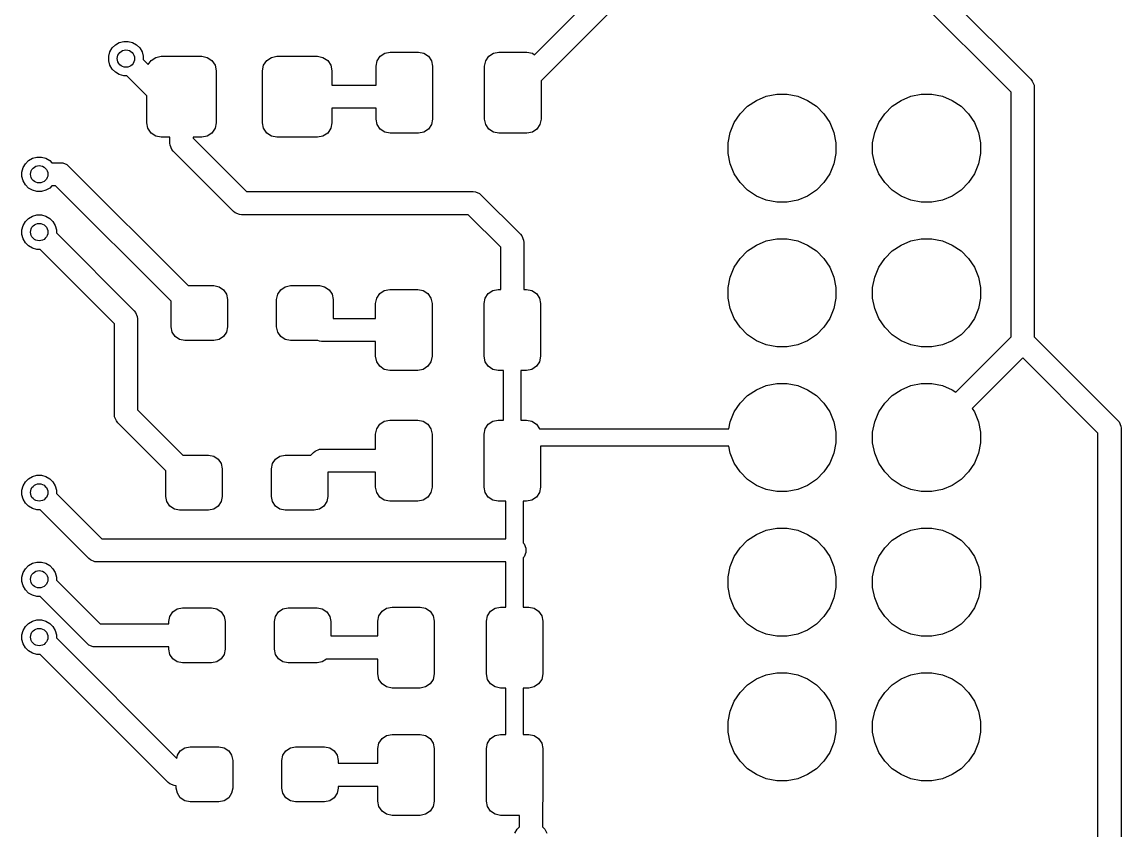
# Model space of a CAD drawing. Header units: inches. Extents: x 1.32 to 5.22, y -7.01 to -1.14.
# Drawn here: x 4.437 to 5.185, y -2.631 to -2.081 of the extents above; entities that cross this region are included whole.
import ezdxf

# ---------------------------------------------------------------- set-up
doc = ezdxf.new("R2010")
doc.units = ezdxf.units.IN
doc.header["$MEASUREMENT"] = 0
doc.layers.add('F.Cu', color=13, linetype='CONTINUOUS', true_color=0xc83434)

msp = doc.modelspace()

# ---------------------------------------------------------------- linework, layer by layer
at = {"layer": 'F.Cu', "linetype": 'CONTINUOUS'}
for p, q in [((5.04494, -2.04168), (5.12368, -2.12042)), ((4.78588, -2.10367), (4.83444, -2.05512)), ((4.85671, -2.05512), (4.79035, -2.12147)), ((5.11024, -2.12925), (5.03611, -2.05512)), ((4.49696, -2.10178), (4.4985, -2.09911)), ((4.4985, -2.09911), (4.50068, -2.09693)), ((4.50068, -2.09693), (4.50335, -2.09539)), ((4.50335, -2.09539), (4.50633, -2.09459)), ((4.50633, -2.09459), (4.50942, -2.09459)), ((4.50942, -2.09459), (4.51239, -2.09539)), ((4.51239, -2.09539), (4.51506, -2.09693)), ((4.51506, -2.09693), (4.51724, -2.09911)), ((4.51724, -2.09911), (4.51879, -2.10178)), ((4.49616, -2.10476), (4.49696, -2.10178)), ((4.49616, -2.10784), (4.49616, -2.10476)), ((4.49696, -2.11082), (4.49616, -2.10784)), ((4.51879, -2.10178), (4.51958, -2.10476)), ((4.51958, -2.10476), (4.51958, -2.10687)), ((4.51958, -2.10687), (4.52308, -2.11037)), ((4.52308, -2.11037), (4.52493, -2.10761)), ((4.52493, -2.10761), (4.52812, -2.10547)), ((4.52812, -2.10547), (4.53189, -2.10472)), ((4.53189, -2.10472), (4.55945, -2.10472)), ((4.55945, -2.10472), (4.56322, -2.10547)), ((4.56322, -2.10547), (4.56641, -2.10761)), ((4.56641, -2.10761), (4.56854, -2.1108)), ((4.60154, -2.1108), (4.60367, -2.10761)), ((4.60367, -2.10761), (4.60686, -2.10547)), ((4.60686, -2.10547), (4.61063, -2.10472)), ((4.61063, -2.10472), (4.63819, -2.10472)), ((4.63819, -2.10472), (4.64196, -2.10547)), ((4.64196, -2.10547), (4.64515, -2.10761)), ((4.64515, -2.10761), (4.64728, -2.1108)), ((4.67815, -2.11156), (4.67888, -2.10789)), ((4.67888, -2.10789), (4.68096, -2.10478)), ((4.68096, -2.10478), (4.68407, -2.1027)), ((4.68407, -2.1027), (4.68775, -2.10197)), ((4.68775, -2.10197), (4.70694, -2.10197)), ((4.70694, -2.10197), (4.71061, -2.1027)), ((4.71061, -2.1027), (4.71372, -2.10478)), ((4.71372, -2.10478), (4.7158, -2.10789)), ((4.7158, -2.10789), (4.71654, -2.11156)), ((4.75197, -2.11156), (4.7527, -2.10789)), ((4.7527, -2.10789), (4.75478, -2.10478)), ((4.75478, -2.10478), (4.75789, -2.1027)), ((4.75789, -2.1027), (4.76156, -2.10197)), ((4.76156, -2.10197), (4.78076, -2.10197)), ((4.78076, -2.10197), (4.78443, -2.1027)), ((4.78443, -2.1027), (4.78588, -2.10367)), ((4.4985, -2.11349), (4.49696, -2.11082)), ((4.50068, -2.11567), (4.4985, -2.11349)), ((4.50335, -2.11721), (4.50068, -2.11567)), ((4.56854, -2.1108), (4.56929, -2.11457)), ((4.56929, -2.11457), (4.56929, -2.15)), ((4.60079, -2.11457), (4.60154, -2.1108)), ((4.60079, -2.15), (4.60079, -2.11457)), ((4.64728, -2.1108), (4.64803, -2.11457)), ((4.64803, -2.11457), (4.64803, -2.12441)), ((4.67815, -2.12441), (4.67815, -2.11156)), ((4.71654, -2.11156), (4.71654, -2.14749)), ((4.75197, -2.14749), (4.75197, -2.11156)), ((4.50633, -2.11801), (4.50335, -2.11721)), ((4.50845, -2.11801), (4.50633, -2.11801)), ((4.52205, -2.13161), (4.50845, -2.11801)), ((4.79035, -2.12147), (4.79035, -2.14749)), ((5.12368, -2.12042), (5.12466, -2.12161)), ((5.12466, -2.12161), (5.12583, -2.12445)), ((4.64803, -2.12441), (4.67815, -2.12441)), ((4.94362, -2.132), (4.95071, -2.13059)), ((4.95071, -2.13059), (4.95795, -2.13059)), ((4.95795, -2.13059), (4.96504, -2.132)), ((5.04204, -2.132), (5.04914, -2.13059)), ((5.04914, -2.13059), (5.05637, -2.13059)), ((5.05637, -2.13059), (5.06347, -2.132)), ((5.11024, -2.29556), (5.11024, -2.12925)), ((5.12583, -2.12445), (5.12598, -2.12598)), ((5.12598, -2.12598), (5.12598, -2.29556)), ((4.52205, -2.15), (4.52205, -2.13161)), ((4.9258, -2.14391), (4.93092, -2.13879)), ((4.93092, -2.13879), (4.93693, -2.13477)), ((4.93693, -2.13477), (4.94362, -2.132)), ((4.96504, -2.132), (4.97173, -2.13477)), ((4.97173, -2.13477), (4.97775, -2.13879)), ((4.97775, -2.13879), (4.98286, -2.14391)), ((5.02422, -2.14391), (5.02934, -2.13879)), ((5.02934, -2.13879), (5.03536, -2.13477)), ((5.03536, -2.13477), (5.04204, -2.132)), ((5.06347, -2.132), (5.07015, -2.13477)), ((5.07015, -2.13477), (5.07617, -2.13879)), ((5.07617, -2.13879), (5.08129, -2.14391)), ((4.67815, -2.14016), (4.64803, -2.14016)), ((4.64803, -2.14016), (4.64803, -2.15)), ((4.67815, -2.14749), (4.67815, -2.14016)), ((4.92178, -2.14992), (4.9258, -2.14391)), ((4.98286, -2.14391), (4.98688, -2.14992)), ((5.0202, -2.14992), (5.02422, -2.14391)), ((5.08129, -2.14391), (5.08531, -2.14992)), ((4.5228, -2.15377), (4.52205, -2.15)), ((4.52493, -2.15696), (4.5228, -2.15377)), ((4.56854, -2.15377), (4.56641, -2.15696)), ((4.56929, -2.15), (4.56854, -2.15377)), ((4.60154, -2.15377), (4.60079, -2.15)), ((4.60367, -2.15696), (4.60154, -2.15377)), ((4.64728, -2.15377), (4.64515, -2.15696)), ((4.64803, -2.15), (4.64728, -2.15377)), ((4.67888, -2.15116), (4.67815, -2.14749)), ((4.68096, -2.15428), (4.67888, -2.15116)), ((4.7158, -2.15116), (4.71372, -2.15428)), ((4.71654, -2.14749), (4.7158, -2.15116)), ((4.7527, -2.15116), (4.75197, -2.14749)), ((4.75478, -2.15428), (4.7527, -2.15116)), ((4.78962, -2.15116), (4.78754, -2.15428)), ((4.79035, -2.14749), (4.78962, -2.15116)), ((4.91901, -2.15661), (4.92178, -2.14992)), ((4.98688, -2.14992), (4.98965, -2.15661)), ((5.01744, -2.15661), (5.0202, -2.14992)), ((5.08531, -2.14992), (5.08808, -2.15661)), ((4.52812, -2.15909), (4.52493, -2.15696)), ((4.53189, -2.15984), (4.52812, -2.15909)), ((4.5378, -2.15984), (4.53189, -2.15984)), ((4.5378, -2.16378), (4.5378, -2.15984)), ((4.55945, -2.15984), (4.55354, -2.15984)), ((4.55354, -2.15984), (4.55354, -2.16052)), ((4.55354, -2.16052), (4.58988, -2.19685)), ((4.56322, -2.15909), (4.55945, -2.15984)), ((4.56641, -2.15696), (4.56322, -2.15909)), ((4.60686, -2.15909), (4.60367, -2.15696)), ((4.61063, -2.15984), (4.60686, -2.15909)), ((4.63819, -2.15984), (4.61063, -2.15984)), ((4.64196, -2.15909), (4.63819, -2.15984)), ((4.64515, -2.15696), (4.64196, -2.15909)), ((4.68407, -2.15636), (4.68096, -2.15428)), ((4.68775, -2.15709), (4.68407, -2.15636)), ((4.70694, -2.15709), (4.68775, -2.15709)), ((4.71061, -2.15636), (4.70694, -2.15709)), ((4.71372, -2.15428), (4.71061, -2.15636)), ((4.75789, -2.15636), (4.75478, -2.15428)), ((4.76156, -2.15709), (4.75789, -2.15636)), ((4.78076, -2.15709), (4.76156, -2.15709)), ((4.78443, -2.15636), (4.78076, -2.15709)), ((4.78754, -2.15428), (4.78443, -2.15636)), ((4.9176, -2.16371), (4.91901, -2.15661)), ((4.98965, -2.15661), (4.99106, -2.16371)), ((5.01602, -2.16371), (5.01744, -2.15661)), ((5.08808, -2.15661), (5.08949, -2.16371)), ((4.53795, -2.16532), (4.5378, -2.16378)), ((4.53912, -2.16815), (4.53795, -2.16532)), ((4.5401, -2.16935), (4.53912, -2.16815)), ((4.9176, -2.17094), (4.9176, -2.16371)), ((4.99106, -2.16371), (4.99106, -2.17094)), ((5.01602, -2.17094), (5.01602, -2.16371)), ((5.08949, -2.16371), (5.08949, -2.17094)), ((4.43945, -2.17785), (4.44163, -2.17567)), ((4.44163, -2.17567), (4.4443, -2.17413)), ((4.4443, -2.17413), (4.44728, -2.17333)), ((4.44728, -2.17333), (4.45036, -2.17333)), ((4.45036, -2.17333), (4.45334, -2.17413)), ((4.45334, -2.17413), (4.45601, -2.17567)), ((4.45601, -2.17567), (4.45751, -2.17717)), ((4.58105, -2.21029), (4.5401, -2.16935)), ((4.91901, -2.17804), (4.9176, -2.17094)), ((4.99106, -2.17094), (4.98965, -2.17804)), ((5.01744, -2.17804), (5.01602, -2.17094)), ((5.08949, -2.17094), (5.08808, -2.17804)), ((4.43711, -2.1835), (4.43791, -2.18052)), ((4.43711, -2.18658), (4.43711, -2.1835)), ((4.43791, -2.18052), (4.43945, -2.17785)), ((4.45751, -2.17717), (4.46329, -2.17717)), ((4.46329, -2.17717), (4.46482, -2.17732)), ((4.46482, -2.17732), (4.46766, -2.17849)), ((4.46766, -2.17849), (4.46886, -2.17947)), ((4.46886, -2.17947), (4.55021, -2.26083)), ((4.92178, -2.18472), (4.91901, -2.17804)), ((4.98965, -2.17804), (4.98688, -2.18472)), ((5.0202, -2.18472), (5.01744, -2.17804)), ((5.08808, -2.17804), (5.08531, -2.18472)), ((4.43791, -2.18956), (4.43711, -2.18658)), ((4.43945, -2.19223), (4.43791, -2.18956)), ((4.9258, -2.19074), (4.92178, -2.18472)), ((4.93092, -2.19585), (4.9258, -2.19074)), ((4.98286, -2.19074), (4.97775, -2.19585)), ((4.98688, -2.18472), (4.98286, -2.19074)), ((5.02422, -2.19074), (5.0202, -2.18472)), ((5.02934, -2.19585), (5.02422, -2.19074)), ((5.08129, -2.19074), (5.07617, -2.19585)), ((5.08531, -2.18472), (5.08129, -2.19074)), ((4.44163, -2.19441), (4.43945, -2.19223)), ((4.4443, -2.19595), (4.44163, -2.19441)), ((4.44728, -2.19675), (4.4443, -2.19595)), ((4.45036, -2.19675), (4.44728, -2.19675)), ((4.45334, -2.19595), (4.45036, -2.19675)), ((4.45601, -2.19441), (4.45334, -2.19595)), ((4.45751, -2.19291), (4.45601, -2.19441)), ((4.46003, -2.19291), (4.45751, -2.19291)), ((4.53858, -2.27147), (4.46003, -2.19291)), ((4.58988, -2.19685), (4.74409, -2.19685)), ((4.74409, -2.19685), (4.74563, -2.197)), ((4.74563, -2.197), (4.74847, -2.19818)), ((4.74847, -2.19818), (4.74966, -2.19916)), ((4.93693, -2.19987), (4.93092, -2.19585)), ((4.97775, -2.19585), (4.97173, -2.19987)), ((5.03536, -2.19987), (5.02934, -2.19585)), ((5.07617, -2.19585), (5.07015, -2.19987)), ((4.74966, -2.19916), (4.77634, -2.22583)), ((4.94362, -2.20264), (4.93693, -2.19987)), ((4.95071, -2.20405), (4.94362, -2.20264)), ((4.95795, -2.20405), (4.95071, -2.20405)), ((4.96504, -2.20264), (4.95795, -2.20405)), ((4.97173, -2.19987), (4.96504, -2.20264)), ((5.04204, -2.20264), (5.03536, -2.19987)), ((5.04914, -2.20405), (5.04204, -2.20264)), ((5.05637, -2.20405), (5.04914, -2.20405)), ((5.06347, -2.20264), (5.05637, -2.20405)), ((5.07015, -2.19987), (5.06347, -2.20264)), ((4.44163, -2.21504), (4.4443, -2.2135)), ((4.4443, -2.2135), (4.44728, -2.2127)), ((4.44728, -2.2127), (4.45036, -2.2127)), ((4.45036, -2.2127), (4.45334, -2.2135)), ((4.45334, -2.2135), (4.45601, -2.21504)), ((4.58224, -2.21127), (4.58105, -2.21029)), ((4.58508, -2.21245), (4.58224, -2.21127)), ((4.58661, -2.2126), (4.58508, -2.21245)), ((4.74083, -2.2126), (4.58661, -2.2126)), ((4.76289, -2.23466), (4.74083, -2.2126)), ((4.43711, -2.22287), (4.43791, -2.21989)), ((4.43791, -2.21989), (4.43945, -2.21722)), ((4.43945, -2.21722), (4.44163, -2.21504)), ((4.45601, -2.21504), (4.45819, -2.21722)), ((4.45819, -2.21722), (4.45973, -2.21989)), ((4.45973, -2.21989), (4.46053, -2.22287)), ((4.43711, -2.22595), (4.43711, -2.22287)), ((4.43791, -2.22893), (4.43711, -2.22595)), ((4.46053, -2.22287), (4.46053, -2.22498)), ((4.46053, -2.22498), (4.51344, -2.2779)), ((4.77634, -2.22583), (4.77731, -2.22702)), ((4.77731, -2.22702), (4.77849, -2.22986)), ((4.43945, -2.2316), (4.43791, -2.22893)), ((4.44163, -2.23378), (4.43945, -2.2316)), ((4.4443, -2.23532), (4.44163, -2.23378)), ((4.44728, -2.23612), (4.4443, -2.23532)), ((4.44939, -2.23612), (4.44728, -2.23612)), ((4.5, -2.28673), (4.44939, -2.23612)), ((4.76289, -2.26339), (4.76289, -2.23466)), ((4.77849, -2.22986), (4.77864, -2.2314)), ((4.77864, -2.2314), (4.77864, -2.26339)), ((4.93092, -2.23722), (4.93693, -2.2332)), ((4.93693, -2.2332), (4.94362, -2.23043)), ((4.94362, -2.23043), (4.95071, -2.22902)), ((4.95071, -2.22902), (4.95795, -2.22902)), ((4.95795, -2.22902), (4.96504, -2.23043)), ((4.96504, -2.23043), (4.97173, -2.2332)), ((4.97173, -2.2332), (4.97775, -2.23722)), ((5.02934, -2.23722), (5.03536, -2.2332)), ((5.03536, -2.2332), (5.04204, -2.23043)), ((5.04204, -2.23043), (5.04914, -2.22902)), ((5.04914, -2.22902), (5.05637, -2.22902)), ((5.05637, -2.22902), (5.06347, -2.23043)), ((5.06347, -2.23043), (5.07015, -2.2332)), ((5.07015, -2.2332), (5.07617, -2.23722)), ((4.92178, -2.24835), (4.9258, -2.24233)), ((4.9258, -2.24233), (4.93092, -2.23722)), ((4.97775, -2.23722), (4.98286, -2.24233)), ((4.98286, -2.24233), (4.98688, -2.24835)), ((5.0202, -2.24835), (5.02422, -2.24233)), ((5.02422, -2.24233), (5.02934, -2.23722)), ((5.07617, -2.23722), (5.08129, -2.24233)), ((5.08129, -2.24233), (5.08531, -2.24835)), ((4.91901, -2.25503), (4.92178, -2.24835)), ((4.98688, -2.24835), (4.98965, -2.25503)), ((5.01744, -2.25503), (5.0202, -2.24835)), ((5.08531, -2.24835), (5.08808, -2.25503)), ((4.9176, -2.26213), (4.91901, -2.25503)), ((4.98965, -2.25503), (4.99106, -2.26213)), ((5.01602, -2.26213), (5.01744, -2.25503)), ((5.08808, -2.25503), (5.08949, -2.26213)), ((4.55021, -2.26083), (4.56762, -2.26083)), ((4.56762, -2.26083), (4.5712, -2.26154)), ((4.5712, -2.26154), (4.57423, -2.26357)), ((4.57423, -2.26357), (4.57626, -2.2666)), ((4.61114, -2.2666), (4.61317, -2.26357)), ((4.61317, -2.26357), (4.61621, -2.26154)), ((4.61621, -2.26154), (4.61978, -2.26083)), ((4.61978, -2.26083), (4.63947, -2.26083)), ((4.63947, -2.26083), (4.64305, -2.26154)), ((4.64305, -2.26154), (4.64608, -2.26357)), ((4.64608, -2.26357), (4.64811, -2.2666)), ((4.67849, -2.26931), (4.68057, -2.2662)), ((4.68057, -2.2662), (4.68368, -2.26412)), ((4.68368, -2.26412), (4.68735, -2.26339)), ((4.68735, -2.26339), (4.70655, -2.26339)), ((4.70655, -2.26339), (4.71022, -2.26412)), ((4.71022, -2.26412), (4.71333, -2.2662)), ((4.71333, -2.2662), (4.71541, -2.26931)), ((4.75231, -2.26931), (4.75439, -2.2662)), ((4.75439, -2.2662), (4.7575, -2.26412)), ((4.7575, -2.26412), (4.76117, -2.26339)), ((4.76117, -2.26339), (4.76289, -2.26339)), ((4.77864, -2.26339), (4.78036, -2.26339)), ((4.78036, -2.26339), (4.78404, -2.26412)), ((4.78404, -2.26412), (4.78715, -2.2662)), ((4.78715, -2.2662), (4.78923, -2.26931)), ((4.9176, -2.26937), (4.9176, -2.26213)), ((4.99106, -2.26213), (4.99106, -2.26937)), ((5.01602, -2.26937), (5.01602, -2.26213)), ((5.08949, -2.26213), (5.08949, -2.26937)), ((4.53858, -2.28888), (4.53858, -2.27147)), ((4.57626, -2.2666), (4.57697, -2.27018)), ((4.57697, -2.27018), (4.57697, -2.28888)), ((4.61043, -2.27018), (4.61114, -2.2666)), ((4.61043, -2.28888), (4.61043, -2.27018)), ((4.64811, -2.2666), (4.64882, -2.27018)), ((4.64882, -2.27018), (4.64882, -2.28307)), ((4.67776, -2.27298), (4.67849, -2.26931)), ((4.67776, -2.28307), (4.67776, -2.27298)), ((4.71541, -2.26931), (4.71614, -2.27298)), ((4.71614, -2.27298), (4.71614, -2.30891)), ((4.75157, -2.27298), (4.75231, -2.26931)), ((4.75157, -2.30891), (4.75157, -2.27298)), ((4.78923, -2.26931), (4.78996, -2.27298)), ((4.78996, -2.27298), (4.78996, -2.30891)), ((4.91901, -2.27646), (4.9176, -2.26937)), ((4.99106, -2.26937), (4.98965, -2.27646)), ((5.01744, -2.27646), (5.01602, -2.26937)), ((5.08949, -2.26937), (5.08808, -2.27646)), ((4.51344, -2.2779), (4.51442, -2.27909)), ((4.51442, -2.27909), (4.5156, -2.28193)), ((4.92178, -2.28315), (4.91901, -2.27646)), ((4.98965, -2.27646), (4.98688, -2.28315)), ((5.0202, -2.28315), (5.01744, -2.27646)), ((5.08808, -2.27646), (5.08531, -2.28315)), ((4.5, -2.34852), (4.5, -2.28673)), ((4.5156, -2.28193), (4.51575, -2.28346)), ((4.51575, -2.28346), (4.51575, -2.34526)), ((4.64882, -2.28307), (4.67776, -2.28307)), ((4.9258, -2.28916), (4.92178, -2.28315)), ((4.98688, -2.28315), (4.98286, -2.28916)), ((5.02422, -2.28916), (5.0202, -2.28315)), ((5.08531, -2.28315), (5.08129, -2.28916)), ((4.53929, -2.29246), (4.53858, -2.28888)), ((4.54132, -2.29549), (4.53929, -2.29246)), ((4.54435, -2.29752), (4.54132, -2.29549)), ((4.57423, -2.29549), (4.5712, -2.29752)), ((4.57626, -2.29246), (4.57423, -2.29549)), ((4.57697, -2.28888), (4.57626, -2.29246)), ((4.61114, -2.29246), (4.61043, -2.28888)), ((4.61317, -2.29549), (4.61114, -2.29246)), ((4.61621, -2.29752), (4.61317, -2.29549)), ((4.93092, -2.29428), (4.9258, -2.28916)), ((4.93693, -2.2983), (4.93092, -2.29428)), ((4.97775, -2.29428), (4.97173, -2.2983)), ((4.98286, -2.28916), (4.97775, -2.29428)), ((5.02934, -2.29428), (5.02422, -2.28916)), ((5.03536, -2.2983), (5.02934, -2.29428)), ((5.07617, -2.29428), (5.07015, -2.2983)), ((5.07256, -2.33323), (5.11024, -2.29556)), ((5.08129, -2.28916), (5.07617, -2.29428)), ((5.12598, -2.29556), (5.18273, -2.35231)), ((4.54793, -2.29823), (4.54435, -2.29752)), ((4.56762, -2.29823), (4.54793, -2.29823)), ((4.5712, -2.29752), (4.56762, -2.29823)), ((4.61978, -2.29823), (4.61621, -2.29752)), ((4.63845, -2.29823), (4.61978, -2.29823)), ((4.63951, -2.29867), (4.63845, -2.29823)), ((4.64104, -2.29882), (4.63951, -2.29867)), ((4.67776, -2.29882), (4.64104, -2.29882)), ((4.67776, -2.30891), (4.67776, -2.29882)), ((4.94362, -2.30107), (4.93693, -2.2983)), ((4.95071, -2.30248), (4.94362, -2.30107)), ((4.95795, -2.30248), (4.95071, -2.30248)), ((4.96504, -2.30107), (4.95795, -2.30248)), ((4.97173, -2.2983), (4.96504, -2.30107)), ((5.04204, -2.30107), (5.03536, -2.2983)), ((5.04914, -2.30248), (5.04204, -2.30107)), ((5.05637, -2.30248), (5.04914, -2.30248)), ((5.06347, -2.30107), (5.05637, -2.30248)), ((5.07015, -2.2983), (5.06347, -2.30107)), ((4.67849, -2.31258), (4.67776, -2.30891)), ((4.71614, -2.30891), (4.71541, -2.31258)), ((4.75231, -2.31258), (4.75157, -2.30891)), ((4.78996, -2.30891), (4.78923, -2.31258)), ((5.11811, -2.30995), (5.0837, -2.34437)), ((5.16929, -2.36114), (5.11811, -2.30995)), ((4.68057, -2.31569), (4.67849, -2.31258)), ((4.68368, -2.31777), (4.68057, -2.31569)), ((4.68735, -2.3185), (4.68368, -2.31777)), ((4.70655, -2.3185), (4.68735, -2.3185)), ((4.71022, -2.31777), (4.70655, -2.3185)), ((4.71333, -2.31569), (4.71022, -2.31777)), ((4.71541, -2.31258), (4.71333, -2.31569)), ((4.75439, -2.31569), (4.75231, -2.31258)), ((4.7575, -2.31777), (4.75439, -2.31569)), ((4.76117, -2.3185), (4.7575, -2.31777)), ((4.76486, -2.3185), (4.76117, -2.3185)), ((4.76486, -2.35236), (4.76486, -2.3185)), ((4.78036, -2.3185), (4.77667, -2.3185)), ((4.77667, -2.3185), (4.77667, -2.35236)), ((4.78404, -2.31777), (4.78036, -2.3185)), ((4.78715, -2.31569), (4.78404, -2.31777)), ((4.78923, -2.31258), (4.78715, -2.31569)), ((4.93092, -2.33564), (4.93693, -2.33162)), ((4.93693, -2.33162), (4.94362, -2.32885)), ((4.94362, -2.32885), (4.95071, -2.32744)), ((4.95071, -2.32744), (4.95795, -2.32744)), ((4.95795, -2.32744), (4.96504, -2.32885)), ((4.96504, -2.32885), (4.97173, -2.33162)), ((4.97173, -2.33162), (4.97775, -2.33564)), ((5.02934, -2.33564), (5.03536, -2.33162)), ((5.03536, -2.33162), (5.04204, -2.32885)), ((5.04204, -2.32885), (5.04914, -2.32744)), ((5.04914, -2.32744), (5.05637, -2.32744)), ((5.05637, -2.32744), (5.06347, -2.32885)), ((5.06347, -2.32885), (5.07015, -2.33162)), ((5.07015, -2.33162), (5.07256, -2.33323)), ((4.92178, -2.34677), (4.9258, -2.34076)), ((4.9258, -2.34076), (4.93092, -2.33564)), ((4.97775, -2.33564), (4.98286, -2.34076)), ((4.98286, -2.34076), (4.98688, -2.34677)), ((5.0202, -2.34677), (5.02422, -2.34076)), ((5.02422, -2.34076), (5.02934, -2.33564)), ((4.51575, -2.34526), (4.54667, -2.37618)), ((4.91901, -2.35346), (4.92178, -2.34677)), ((4.98688, -2.34677), (4.98965, -2.35346)), ((5.01744, -2.35346), (5.0202, -2.34677)), ((5.0837, -2.34437), (5.08531, -2.34677)), ((5.08531, -2.34677), (5.08808, -2.35346)), ((4.50015, -2.35006), (4.5, -2.34852)), ((4.50133, -2.3529), (4.50015, -2.35006)), ((4.50231, -2.35409), (4.50133, -2.3529)), ((4.53504, -2.38682), (4.50231, -2.35409)), ((4.67849, -2.35829), (4.68057, -2.35517)), ((4.68057, -2.35517), (4.68368, -2.35309)), ((4.68368, -2.35309), (4.68735, -2.35236)), ((4.68735, -2.35236), (4.70655, -2.35236)), ((4.70655, -2.35236), (4.71022, -2.35309)), ((4.71022, -2.35309), (4.71333, -2.35517)), ((4.71333, -2.35517), (4.71541, -2.35829)), ((4.75231, -2.35829), (4.75439, -2.35517)), ((4.75439, -2.35517), (4.7575, -2.35309)), ((4.7575, -2.35309), (4.76117, -2.35236)), ((4.76117, -2.35236), (4.76486, -2.35236)), ((4.77667, -2.35236), (4.78036, -2.35236)), ((4.78036, -2.35236), (4.78404, -2.35309)), ((4.78404, -2.35309), (4.78715, -2.35517)), ((4.78715, -2.35517), (4.78922, -2.35827)), ((4.91805, -2.35827), (4.91901, -2.35346)), ((4.98965, -2.35346), (4.99106, -2.36056)), ((5.01602, -2.36056), (5.01744, -2.35346)), ((5.08808, -2.35346), (5.08949, -2.36056)), ((5.18273, -2.35231), (5.18371, -2.3535)), ((5.18371, -2.3535), (5.18489, -2.35634)), ((4.67776, -2.36196), (4.67849, -2.35829)), ((4.67776, -2.37205), (4.67776, -2.36196)), ((4.71541, -2.35829), (4.71614, -2.36196)), ((4.71614, -2.36196), (4.71614, -2.39788)), ((4.75157, -2.36196), (4.75231, -2.35829)), ((4.75157, -2.39788), (4.75157, -2.36196)), ((4.78922, -2.35827), (4.91805, -2.35827)), ((4.99106, -2.36056), (4.99106, -2.36779)), ((5.01602, -2.36779), (5.01602, -2.36056)), ((5.08949, -2.36056), (5.08949, -2.36779)), ((5.16929, -2.71327), (5.16929, -2.36114)), ((5.18489, -2.35634), (5.18504, -2.35787)), ((5.18504, -2.35787), (5.18504, -2.71654)), ((4.91805, -2.37008), (4.78996, -2.37008)), ((4.78996, -2.37008), (4.78996, -2.39788)), ((4.91901, -2.37489), (4.91805, -2.37008)), ((4.99106, -2.36779), (4.98965, -2.37489)), ((5.01744, -2.37489), (5.01602, -2.36779)), ((5.08949, -2.36779), (5.08808, -2.37489)), ((4.54667, -2.37618), (4.56407, -2.37618)), ((4.56407, -2.37618), (4.56765, -2.37689)), ((4.56765, -2.37689), (4.57069, -2.37892)), ((4.60963, -2.37892), (4.61266, -2.37689)), ((4.61266, -2.37689), (4.61624, -2.37618)), ((4.61624, -2.37618), (4.63365, -2.37618)), ((4.63365, -2.37618), (4.63548, -2.37435)), ((4.63548, -2.37435), (4.63667, -2.37337)), ((4.63667, -2.37337), (4.63951, -2.3722)), ((4.63951, -2.3722), (4.64104, -2.37205)), ((4.64104, -2.37205), (4.67776, -2.37205)), ((4.92178, -2.38157), (4.91901, -2.37489)), ((4.98965, -2.37489), (4.98688, -2.38157)), ((5.0202, -2.38157), (5.01744, -2.37489)), ((5.08808, -2.37489), (5.08531, -2.38157)), ((4.57069, -2.37892), (4.57271, -2.38195)), ((4.57271, -2.38195), (4.57343, -2.38553)), ((4.57343, -2.38553), (4.57343, -2.40423)), ((4.60689, -2.38553), (4.6076, -2.38195)), ((4.60689, -2.40423), (4.60689, -2.38553)), ((4.6076, -2.38195), (4.60963, -2.37892)), ((4.9258, -2.38759), (4.92178, -2.38157)), ((4.98688, -2.38157), (4.98286, -2.38759)), ((5.02422, -2.38759), (5.0202, -2.38157)), ((5.08531, -2.38157), (5.08129, -2.38759)), ((4.43945, -2.39438), (4.44163, -2.3922)), ((4.44163, -2.3922), (4.4443, -2.39066)), ((4.4443, -2.39066), (4.44728, -2.38986)), ((4.44728, -2.38986), (4.45036, -2.38986)), ((4.45036, -2.38986), (4.45334, -2.39066)), ((4.45334, -2.39066), (4.45601, -2.3922)), ((4.45601, -2.3922), (4.45819, -2.39438)), ((4.53504, -2.40423), (4.53504, -2.38682)), ((4.67776, -2.3878), (4.64528, -2.3878)), ((4.64528, -2.3878), (4.64528, -2.40423)), ((4.67776, -2.39788), (4.67776, -2.3878)), ((4.93092, -2.3927), (4.9258, -2.38759)), ((4.93693, -2.39672), (4.93092, -2.3927)), ((4.97775, -2.3927), (4.97173, -2.39672)), ((4.98286, -2.38759), (4.97775, -2.3927)), ((5.02934, -2.3927), (5.02422, -2.38759)), ((5.03536, -2.39672), (5.02934, -2.3927)), ((5.07617, -2.3927), (5.07015, -2.39672)), ((5.08129, -2.38759), (5.07617, -2.3927)), ((4.43711, -2.40003), (4.43791, -2.39705)), ((4.43711, -2.40312), (4.43711, -2.40003)), ((4.43791, -2.39705), (4.43945, -2.39438)), ((4.45819, -2.39438), (4.45973, -2.39705)), ((4.45973, -2.39705), (4.46053, -2.40003)), ((4.46053, -2.40003), (4.46053, -2.40215)), ((4.67849, -2.40156), (4.67776, -2.39788)), ((4.71614, -2.39788), (4.71541, -2.40156)), ((4.75231, -2.40156), (4.75157, -2.39788)), ((4.78996, -2.39788), (4.78923, -2.40156)), ((4.94362, -2.39949), (4.93693, -2.39672)), ((4.95071, -2.4009), (4.94362, -2.39949)), ((4.96504, -2.39949), (4.95795, -2.4009)), ((4.97173, -2.39672), (4.96504, -2.39949)), ((5.04204, -2.39949), (5.03536, -2.39672)), ((5.04914, -2.4009), (5.04204, -2.39949)), ((5.06347, -2.39949), (5.05637, -2.4009)), ((5.07015, -2.39672), (5.06347, -2.39949)), ((4.43791, -2.40609), (4.43711, -2.40312)), ((4.43945, -2.40876), (4.43791, -2.40609)), ((4.46053, -2.40215), (4.49145, -2.43307)), ((4.53575, -2.40781), (4.53504, -2.40423)), ((4.53778, -2.41084), (4.53575, -2.40781)), ((4.57271, -2.40781), (4.57069, -2.41084)), ((4.57343, -2.40423), (4.57271, -2.40781)), ((4.6076, -2.40781), (4.60689, -2.40423)), ((4.60963, -2.41084), (4.6076, -2.40781)), ((4.64456, -2.40781), (4.64254, -2.41084)), ((4.64528, -2.40423), (4.64456, -2.40781)), ((4.68057, -2.40467), (4.67849, -2.40156)), ((4.68368, -2.40675), (4.68057, -2.40467)), ((4.68735, -2.40748), (4.68368, -2.40675)), ((4.70655, -2.40748), (4.68735, -2.40748)), ((4.71022, -2.40675), (4.70655, -2.40748)), ((4.71333, -2.40467), (4.71022, -2.40675)), ((4.71541, -2.40156), (4.71333, -2.40467)), ((4.75439, -2.40467), (4.75231, -2.40156)), ((4.7575, -2.40675), (4.75439, -2.40467)), ((4.76117, -2.40748), (4.7575, -2.40675)), ((4.76644, -2.40748), (4.76117, -2.40748)), ((4.76644, -2.43307), (4.76644, -2.40748)), ((4.78036, -2.40748), (4.77825, -2.40748)), ((4.77825, -2.40748), (4.77825, -2.43593)), ((4.78404, -2.40675), (4.78036, -2.40748)), ((4.78715, -2.40467), (4.78404, -2.40675)), ((4.78923, -2.40156), (4.78715, -2.40467)), ((4.95795, -2.4009), (4.95071, -2.4009)), ((5.05637, -2.4009), (5.04914, -2.4009)), ((4.44163, -2.41095), (4.43945, -2.40876)), ((4.4443, -2.41249), (4.44163, -2.41095)), ((4.44728, -2.41328), (4.4443, -2.41249)), ((4.44939, -2.41328), (4.44728, -2.41328)), ((4.48262, -2.44651), (4.44939, -2.41328)), ((4.54081, -2.41287), (4.53778, -2.41084)), ((4.54439, -2.41358), (4.54081, -2.41287)), ((4.56407, -2.41358), (4.54439, -2.41358)), ((4.56765, -2.41287), (4.56407, -2.41358)), ((4.57069, -2.41084), (4.56765, -2.41287)), ((4.61266, -2.41287), (4.60963, -2.41084)), ((4.61624, -2.41358), (4.61266, -2.41287)), ((4.63593, -2.41358), (4.61624, -2.41358)), ((4.6395, -2.41287), (4.63593, -2.41358)), ((4.64254, -2.41084), (4.6395, -2.41287)), ((4.93092, -2.43407), (4.93693, -2.43005)), ((4.93693, -2.43005), (4.94362, -2.42728)), ((4.94362, -2.42728), (4.95071, -2.42587)), ((4.95071, -2.42587), (4.95795, -2.42587)), ((4.95795, -2.42587), (4.96504, -2.42728)), ((4.96504, -2.42728), (4.97173, -2.43005)), ((4.97173, -2.43005), (4.97775, -2.43407)), ((5.02934, -2.43407), (5.03536, -2.43005)), ((5.03536, -2.43005), (5.04204, -2.42728)), ((5.04204, -2.42728), (5.04914, -2.42587)), ((5.04914, -2.42587), (5.05637, -2.42587)), ((5.05637, -2.42587), (5.06347, -2.42728)), ((5.06347, -2.42728), (5.07015, -2.43005)), ((5.07015, -2.43005), (5.07617, -2.43407)), ((4.49145, -2.43307), (4.76644, -2.43307)), ((4.77825, -2.43593), (4.77889, -2.43657)), ((4.77889, -2.43657), (4.78007, -2.43941)), ((4.9258, -2.43918), (4.93092, -2.43407)), ((4.97775, -2.43407), (4.98286, -2.43918)), ((5.02422, -2.43918), (5.02934, -2.43407)), ((5.07617, -2.43407), (5.08129, -2.43918)), ((4.77889, -2.44532), (4.77825, -2.44596)), ((4.78007, -2.44248), (4.77889, -2.44532)), ((4.78007, -2.43941), (4.78007, -2.44248)), ((4.91901, -2.45188), (4.92178, -2.4452)), ((4.92178, -2.4452), (4.9258, -2.43918)), ((4.98286, -2.43918), (4.98688, -2.4452)), ((4.98688, -2.4452), (4.98965, -2.45188)), ((5.01744, -2.45188), (5.0202, -2.4452)), ((5.0202, -2.4452), (5.02422, -2.43918)), ((5.08129, -2.43918), (5.08531, -2.4452)), ((5.08531, -2.4452), (5.08808, -2.45188)), ((4.43945, -2.45344), (4.44163, -2.45126)), ((4.44163, -2.45126), (4.4443, -2.44972)), ((4.4443, -2.44972), (4.44728, -2.44892)), ((4.44728, -2.44892), (4.45036, -2.44892)), ((4.45036, -2.44892), (4.45334, -2.44972)), ((4.45334, -2.44972), (4.45601, -2.45126)), ((4.45601, -2.45126), (4.45819, -2.45344)), ((4.48381, -2.44749), (4.48262, -2.44651)), ((4.48665, -2.44867), (4.48381, -2.44749)), ((4.48819, -2.44882), (4.48665, -2.44867)), ((4.76644, -2.44882), (4.48819, -2.44882)), ((4.76644, -2.47953), (4.76644, -2.44882)), ((4.77825, -2.44596), (4.77825, -2.47953)), ((4.9176, -2.45898), (4.91901, -2.45188)), ((4.98965, -2.45188), (4.99106, -2.45898)), ((5.01602, -2.45898), (5.01744, -2.45188)), ((5.08808, -2.45188), (5.08949, -2.45898)), ((4.43711, -2.45909), (4.43791, -2.45611)), ((4.43711, -2.46217), (4.43711, -2.45909)), ((4.43791, -2.45611), (4.43945, -2.45344)), ((4.45819, -2.45344), (4.45973, -2.45611)), ((4.45973, -2.45611), (4.46053, -2.45909)), ((4.46053, -2.45909), (4.46053, -2.4612)), ((4.9176, -2.46622), (4.9176, -2.45898)), ((4.99106, -2.45898), (4.99106, -2.46622)), ((5.01602, -2.46622), (5.01602, -2.45898)), ((5.08949, -2.45898), (5.08949, -2.46622)), ((4.43791, -2.46515), (4.43711, -2.46217)), ((4.43945, -2.46782), (4.43791, -2.46515)), ((4.44163, -2.47), (4.43945, -2.46782)), ((4.46053, -2.4612), (4.49027, -2.49094)), ((4.91901, -2.47331), (4.9176, -2.46622)), ((4.99106, -2.46622), (4.98965, -2.47331)), ((5.01744, -2.47331), (5.01602, -2.46622)), ((5.08949, -2.46622), (5.08808, -2.47331)), ((4.4443, -2.47154), (4.44163, -2.47)), ((4.44728, -2.47234), (4.4443, -2.47154)), ((4.44939, -2.47234), (4.44728, -2.47234)), ((4.48144, -2.50439), (4.44939, -2.47234)), ((4.92178, -2.48), (4.91901, -2.47331)), ((4.98965, -2.47331), (4.98688, -2.48)), ((5.0202, -2.48), (5.01744, -2.47331)), ((5.08808, -2.47331), (5.08531, -2.48)), ((4.53772, -2.48589), (4.53975, -2.48286)), ((4.53975, -2.48286), (4.54278, -2.48083)), ((4.54278, -2.48083), (4.54636, -2.48012)), ((4.54636, -2.48012), (4.56604, -2.48012)), ((4.56604, -2.48012), (4.56962, -2.48083)), ((4.56962, -2.48083), (4.57266, -2.48286)), ((4.57266, -2.48286), (4.57468, -2.48589)), ((4.60957, -2.48589), (4.6116, -2.48286)), ((4.6116, -2.48286), (4.61463, -2.48083)), ((4.61463, -2.48083), (4.61821, -2.48012)), ((4.61821, -2.48012), (4.63789, -2.48012)), ((4.63789, -2.48012), (4.64147, -2.48083)), ((4.64147, -2.48083), (4.64451, -2.48286)), ((4.64451, -2.48286), (4.64653, -2.48589)), ((4.68006, -2.48545), (4.68214, -2.48234)), ((4.68214, -2.48234), (4.68525, -2.48026)), ((4.68525, -2.48026), (4.68893, -2.47953)), ((4.68893, -2.47953), (4.70812, -2.47953)), ((4.70812, -2.47953), (4.71179, -2.48026)), ((4.71179, -2.48026), (4.71491, -2.48234)), ((4.71491, -2.48234), (4.71699, -2.48545)), ((4.75388, -2.48545), (4.75596, -2.48234)), ((4.75596, -2.48234), (4.75907, -2.48026)), ((4.75907, -2.48026), (4.76275, -2.47953)), ((4.76275, -2.47953), (4.76644, -2.47953)), ((4.77825, -2.47953), (4.78194, -2.47953)), ((4.78194, -2.47953), (4.78561, -2.48026)), ((4.78561, -2.48026), (4.78872, -2.48234)), ((4.78872, -2.48234), (4.7908, -2.48545)), ((4.9258, -2.48601), (4.92178, -2.48)), ((4.98688, -2.48), (4.98286, -2.48601)), ((5.02422, -2.48601), (5.0202, -2.48)), ((5.08531, -2.48), (5.08129, -2.48601)), ((4.44163, -2.49063), (4.4443, -2.48909)), ((4.4443, -2.48909), (4.44728, -2.48829)), ((4.44728, -2.48829), (4.45036, -2.48829)), ((4.45036, -2.48829), (4.45334, -2.48909)), ((4.45334, -2.48909), (4.45601, -2.49063)), ((4.53701, -2.48947), (4.53772, -2.48589)), ((4.53701, -2.49094), (4.53701, -2.48947)), ((4.57468, -2.48589), (4.57539, -2.48947)), ((4.57539, -2.48947), (4.57539, -2.50817)), ((4.60886, -2.48947), (4.60957, -2.48589)), ((4.60886, -2.50817), (4.60886, -2.48947)), ((4.64653, -2.48589), (4.64724, -2.48947)), ((4.64724, -2.48947), (4.64724, -2.49921)), ((4.67933, -2.48912), (4.68006, -2.48545)), ((4.67933, -2.49921), (4.67933, -2.48912)), ((4.71699, -2.48545), (4.71772, -2.48912)), ((4.71772, -2.48912), (4.71772, -2.52505)), ((4.75315, -2.48912), (4.75388, -2.48545)), ((4.75315, -2.52505), (4.75315, -2.48912)), ((4.7908, -2.48545), (4.79154, -2.48912)), ((4.79154, -2.48912), (4.79154, -2.52505)), ((4.93092, -2.49113), (4.9258, -2.48601)), ((4.98286, -2.48601), (4.97775, -2.49113)), ((5.02934, -2.49113), (5.02422, -2.48601)), ((5.08129, -2.48601), (5.07617, -2.49113)), ((4.43711, -2.49846), (4.43791, -2.49548)), ((4.43791, -2.49548), (4.43945, -2.49281)), ((4.43945, -2.49281), (4.44163, -2.49063)), ((4.45601, -2.49063), (4.45819, -2.49281)), ((4.45819, -2.49281), (4.45973, -2.49548)), ((4.45973, -2.49548), (4.46053, -2.49846)), ((4.49027, -2.49094), (4.53701, -2.49094)), ((4.93693, -2.49515), (4.93092, -2.49113)), ((4.94362, -2.49792), (4.93693, -2.49515)), ((4.95071, -2.49933), (4.94362, -2.49792)), ((4.96504, -2.49792), (4.95795, -2.49933)), ((4.97173, -2.49515), (4.96504, -2.49792)), ((4.97775, -2.49113), (4.97173, -2.49515)), ((5.03536, -2.49515), (5.02934, -2.49113)), ((5.04204, -2.49792), (5.03536, -2.49515)), ((5.04914, -2.49933), (5.04204, -2.49792)), ((5.06347, -2.49792), (5.05637, -2.49933)), ((5.07015, -2.49515), (5.06347, -2.49792)), ((5.07617, -2.49113), (5.07015, -2.49515)), ((4.43711, -2.50154), (4.43711, -2.49846)), ((4.43791, -2.50452), (4.43711, -2.50154)), ((4.43945, -2.50719), (4.43791, -2.50452)), ((4.46053, -2.49846), (4.46053, -2.50057)), ((4.46053, -2.50057), (4.54242, -2.58247)), ((4.48263, -2.50537), (4.48144, -2.50439)), ((4.48547, -2.50654), (4.48263, -2.50537)), ((4.64724, -2.49921), (4.67933, -2.49921)), ((4.95795, -2.49933), (4.95071, -2.49933)), ((5.05637, -2.49933), (5.04914, -2.49933)), ((4.44163, -2.50937), (4.43945, -2.50719)), ((4.4443, -2.51091), (4.44163, -2.50937)), ((4.44728, -2.51171), (4.4443, -2.51091)), ((4.44939, -2.51171), (4.44728, -2.51171)), ((4.53656, -2.59887), (4.44939, -2.51171)), ((4.48701, -2.50669), (4.48547, -2.50654)), ((4.53701, -2.50669), (4.48701, -2.50669)), ((4.53701, -2.50817), (4.53701, -2.50669)), ((4.53772, -2.51175), (4.53701, -2.50817)), ((4.53975, -2.51478), (4.53772, -2.51175)), ((4.57468, -2.51175), (4.57266, -2.51478)), ((4.57539, -2.50817), (4.57468, -2.51175)), ((4.60957, -2.51175), (4.60886, -2.50817)), ((4.6116, -2.51478), (4.60957, -2.51175)), ((4.54278, -2.51681), (4.53975, -2.51478)), ((4.54636, -2.51752), (4.54278, -2.51681)), ((4.56604, -2.51752), (4.54636, -2.51752)), ((4.56962, -2.51681), (4.56604, -2.51752)), ((4.57266, -2.51478), (4.56962, -2.51681)), ((4.61463, -2.51681), (4.6116, -2.51478)), ((4.61821, -2.51752), (4.61463, -2.51681)), ((4.63789, -2.51752), (4.61821, -2.51752)), ((4.64147, -2.51681), (4.63789, -2.51752)), ((4.64424, -2.51496), (4.64147, -2.51681)), ((4.67933, -2.51496), (4.64424, -2.51496)), ((4.67933, -2.52505), (4.67933, -2.51496)), ((4.68006, -2.52872), (4.67933, -2.52505)), ((4.71772, -2.52505), (4.71699, -2.52872)), ((4.75388, -2.52872), (4.75315, -2.52505)), ((4.79154, -2.52505), (4.7908, -2.52872)), ((4.93693, -2.52847), (4.94362, -2.5257)), ((4.94362, -2.5257), (4.95071, -2.52429)), ((4.95071, -2.52429), (4.95795, -2.52429)), ((4.95795, -2.52429), (4.96504, -2.5257)), ((4.96504, -2.5257), (4.97173, -2.52847)), ((5.03536, -2.52847), (5.04204, -2.5257)), ((5.04204, -2.5257), (5.04914, -2.52429)), ((5.04914, -2.52429), (5.05637, -2.52429)), ((5.05637, -2.52429), (5.06347, -2.5257)), ((5.06347, -2.5257), (5.07015, -2.52847)), ((4.68214, -2.53183), (4.68006, -2.52872)), ((4.68525, -2.53392), (4.68214, -2.53183)), ((4.68893, -2.53465), (4.68525, -2.53392)), ((4.70812, -2.53465), (4.68893, -2.53465)), ((4.71179, -2.53392), (4.70812, -2.53465)), ((4.71491, -2.53183), (4.71179, -2.53392)), ((4.71699, -2.52872), (4.71491, -2.53183)), ((4.75596, -2.53183), (4.75388, -2.52872)), ((4.75907, -2.53392), (4.75596, -2.53183)), ((4.76275, -2.53465), (4.75907, -2.53392)), ((4.76644, -2.53465), (4.76275, -2.53465)), ((4.76644, -2.56614), (4.76644, -2.53465)), ((4.78194, -2.53465), (4.77825, -2.53465)), ((4.77825, -2.53465), (4.77825, -2.56614)), ((4.78561, -2.53392), (4.78194, -2.53465)), ((4.78872, -2.53183), (4.78561, -2.53392)), ((4.7908, -2.52872), (4.78872, -2.53183)), ((4.9258, -2.53761), (4.93092, -2.53249)), ((4.93092, -2.53249), (4.93693, -2.52847)), ((4.97173, -2.52847), (4.97775, -2.53249)), ((4.97775, -2.53249), (4.98286, -2.53761)), ((5.02422, -2.53761), (5.02934, -2.53249)), ((5.02934, -2.53249), (5.03536, -2.52847)), ((5.07015, -2.52847), (5.07617, -2.53249)), ((5.07617, -2.53249), (5.08129, -2.53761)), ((4.92178, -2.54362), (4.9258, -2.53761)), ((4.98286, -2.53761), (4.98688, -2.54362)), ((5.0202, -2.54362), (5.02422, -2.53761)), ((5.08129, -2.53761), (5.08531, -2.54362)), ((4.9176, -2.55741), (4.91901, -2.55031)), ((4.91901, -2.55031), (4.92178, -2.54362)), ((4.98688, -2.54362), (4.98965, -2.55031)), ((4.98965, -2.55031), (4.99106, -2.55741)), ((5.01602, -2.55741), (5.01744, -2.55031)), ((5.01744, -2.55031), (5.0202, -2.54362)), ((5.08531, -2.54362), (5.08808, -2.55031)), ((5.08808, -2.55031), (5.08949, -2.55741)), ((4.9176, -2.56464), (4.9176, -2.55741)), ((4.99106, -2.55741), (4.99106, -2.56464)), ((5.01602, -2.56464), (5.01602, -2.55741)), ((5.08949, -2.55741), (5.08949, -2.56464)), ((4.91901, -2.57174), (4.9176, -2.56464)), ((4.99106, -2.56464), (4.98965, -2.57174)), ((5.01744, -2.57174), (5.01602, -2.56464)), ((5.08949, -2.56464), (5.08808, -2.57174)), ((4.67933, -2.57574), (4.68006, -2.57207)), ((4.68006, -2.57207), (4.68214, -2.56895)), ((4.68214, -2.56895), (4.68525, -2.56687)), ((4.68525, -2.56687), (4.68893, -2.56614)), ((4.68893, -2.56614), (4.70812, -2.56614)), ((4.70812, -2.56614), (4.71179, -2.56687)), ((4.71179, -2.56687), (4.71491, -2.56895)), ((4.71491, -2.56895), (4.71699, -2.57207)), ((4.71699, -2.57207), (4.71772, -2.57574)), ((4.75315, -2.57574), (4.75388, -2.57207)), ((4.75388, -2.57207), (4.75596, -2.56895)), ((4.75596, -2.56895), (4.75907, -2.56687)), ((4.75907, -2.56687), (4.76275, -2.56614)), ((4.76275, -2.56614), (4.76644, -2.56614)), ((4.77825, -2.56614), (4.78194, -2.56614)), ((4.78194, -2.56614), (4.78561, -2.56687)), ((4.78561, -2.56687), (4.78872, -2.56895)), ((4.78872, -2.56895), (4.7908, -2.57207)), ((4.7908, -2.57207), (4.79154, -2.57574)), ((4.92178, -2.57842), (4.91901, -2.57174)), ((4.98965, -2.57174), (4.98688, -2.57842)), ((5.0202, -2.57842), (5.01744, -2.57174)), ((5.08808, -2.57174), (5.08531, -2.57842)), ((4.54284, -2.58038), (4.54486, -2.57734)), ((4.54486, -2.57734), (4.5479, -2.57532)), ((4.5479, -2.57532), (4.55148, -2.57461)), ((4.55148, -2.57461), (4.57116, -2.57461)), ((4.57116, -2.57461), (4.57474, -2.57532)), ((4.57474, -2.57532), (4.57777, -2.57734)), ((4.57777, -2.57734), (4.5798, -2.58038)), ((4.61469, -2.58038), (4.61672, -2.57734)), ((4.61672, -2.57734), (4.61975, -2.57532)), ((4.61975, -2.57532), (4.62333, -2.57461)), ((4.62333, -2.57461), (4.64301, -2.57461)), ((4.64301, -2.57461), (4.64659, -2.57532)), ((4.64659, -2.57532), (4.64962, -2.57734)), ((4.64962, -2.57734), (4.65165, -2.58038)), ((4.67933, -2.58583), (4.67933, -2.57574)), ((4.71772, -2.57574), (4.71772, -2.61166)), ((4.75315, -2.61166), (4.75315, -2.57574)), ((4.79154, -2.57574), (4.79154, -2.61166)), ((4.9258, -2.58444), (4.92178, -2.57842)), ((4.98688, -2.57842), (4.98286, -2.58444)), ((5.02422, -2.58444), (5.0202, -2.57842)), ((5.08531, -2.57842), (5.08129, -2.58444)), ((4.54242, -2.58247), (4.54284, -2.58038)), ((4.5798, -2.58038), (4.58051, -2.58396)), ((4.58051, -2.58396), (4.58051, -2.60266)), ((4.61398, -2.58396), (4.61469, -2.58038)), ((4.61398, -2.60266), (4.61398, -2.58396)), ((4.65165, -2.58038), (4.65236, -2.58396)), ((4.65236, -2.58396), (4.65236, -2.58583)), ((4.65236, -2.58583), (4.67933, -2.58583)), ((4.93092, -2.58955), (4.9258, -2.58444)), ((4.98286, -2.58444), (4.97775, -2.58955)), ((5.02934, -2.58955), (5.02422, -2.58444)), ((5.08129, -2.58444), (5.07617, -2.58955)), ((4.93693, -2.59357), (4.93092, -2.58955)), ((4.94362, -2.59634), (4.93693, -2.59357)), ((4.97173, -2.59357), (4.96504, -2.59634)), ((4.97775, -2.58955), (4.97173, -2.59357)), ((5.03536, -2.59357), (5.02934, -2.58955)), ((5.04204, -2.59634), (5.03536, -2.59357)), ((5.07015, -2.59357), (5.06347, -2.59634)), ((5.07617, -2.58955), (5.07015, -2.59357)), ((4.53775, -2.59985), (4.53656, -2.59887)), ((4.54059, -2.60103), (4.53775, -2.59985)), ((4.54213, -2.60118), (4.54059, -2.60103)), ((4.54213, -2.60266), (4.54213, -2.60118)), ((4.54284, -2.60624), (4.54213, -2.60266)), ((4.58051, -2.60266), (4.5798, -2.60624)), ((4.61469, -2.60624), (4.61398, -2.60266)), ((4.65236, -2.60266), (4.65165, -2.60624)), ((4.67933, -2.60157), (4.65236, -2.60157)), ((4.65236, -2.60157), (4.65236, -2.60266)), ((4.67933, -2.61166), (4.67933, -2.60157)), ((4.95071, -2.59776), (4.94362, -2.59634)), ((4.95795, -2.59776), (4.95071, -2.59776)), ((4.96504, -2.59634), (4.95795, -2.59776)), ((5.04914, -2.59776), (5.04204, -2.59634)), ((5.05637, -2.59776), (5.04914, -2.59776)), ((5.06347, -2.59634), (5.05637, -2.59776)), ((4.54486, -2.60927), (4.54284, -2.60624)), ((4.5479, -2.6113), (4.54486, -2.60927)), ((4.57777, -2.60927), (4.57474, -2.6113)), ((4.5798, -2.60624), (4.57777, -2.60927)), ((4.61672, -2.60927), (4.61469, -2.60624)), ((4.61975, -2.6113), (4.61672, -2.60927)), ((4.64962, -2.60927), (4.64659, -2.6113)), ((4.65165, -2.60624), (4.64962, -2.60927)), ((4.55148, -2.61201), (4.5479, -2.6113)), ((4.57116, -2.61201), (4.55148, -2.61201)), ((4.57474, -2.6113), (4.57116, -2.61201)), ((4.62333, -2.61201), (4.61975, -2.6113)), ((4.64301, -2.61201), (4.62333, -2.61201)), ((4.64659, -2.6113), (4.64301, -2.61201)), ((4.68006, -2.61534), (4.67933, -2.61166)), ((4.68214, -2.61845), (4.68006, -2.61534)), ((4.71699, -2.61534), (4.71491, -2.61845)), ((4.71772, -2.61166), (4.71699, -2.61534)), ((4.75388, -2.61534), (4.75315, -2.61166)), ((4.75596, -2.61845), (4.75388, -2.61534)), ((4.79154, -2.61166), (4.79134, -2.61265)), ((4.79134, -2.61265), (4.79134, -2.62911)), ((4.68525, -2.62053), (4.68214, -2.61845)), ((4.68893, -2.62126), (4.68525, -2.62053)), ((4.70812, -2.62126), (4.68893, -2.62126)), ((4.71179, -2.62053), (4.70812, -2.62126)), ((4.71491, -2.61845), (4.71179, -2.62053)), ((4.75907, -2.62053), (4.75596, -2.61845)), ((4.76275, -2.62126), (4.75907, -2.62053)), ((4.77559, -2.62126), (4.76275, -2.62126)), ((4.77559, -2.62911), (4.77559, -2.62126)), ((4.77255, -2.63328), (4.77409, -2.63061)), ((4.77409, -2.63061), (4.77559, -2.62911)), ((4.79134, -2.62911), (4.79283, -2.63061)), ((4.79283, -2.63061), (4.79438, -2.63328))]:
    msp.add_line(p, q, dxfattribs=at)
at = {"layer": 'F.Cu'}
for centre in [(4.50787, -2.1063), (4.44882, -2.18504), (4.44882, -2.22441), (4.44882, -2.40157), (4.44882, -2.46063), (4.44882, -2.5)]:
    msp.add_circle(centre, 0.00591, dxfattribs=at)

doc.saveas('drawing.dxf')
